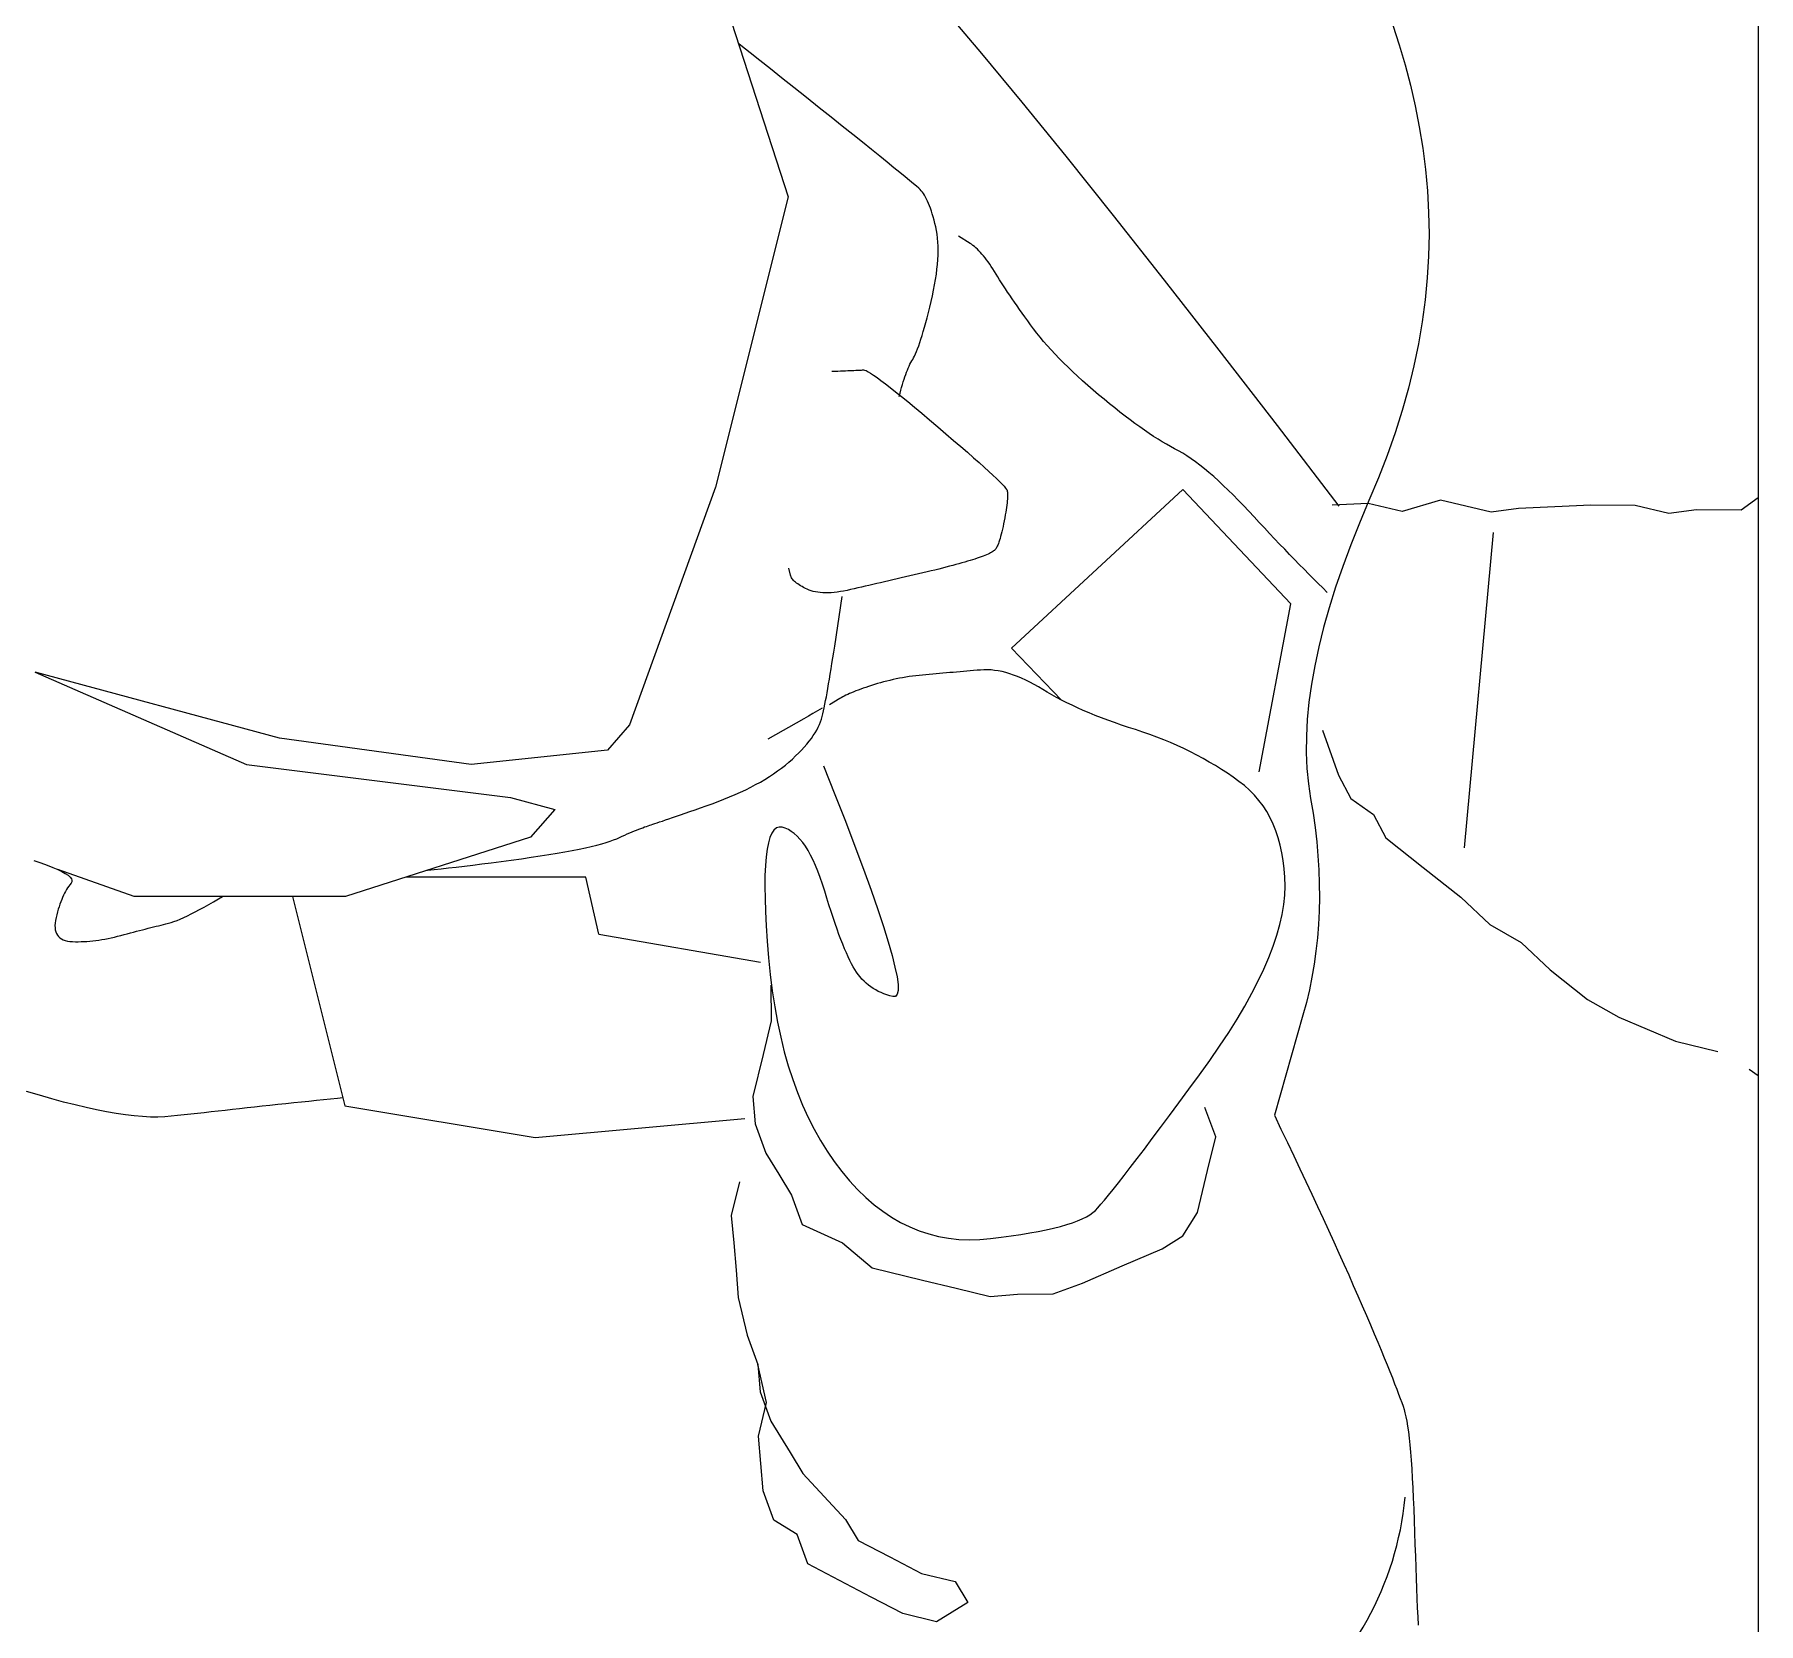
# Model space of a CAD drawing. Header units: millimetres. Extents: x 1147 to 1684, y 1086 to 1492.
# Drawn here: x 1525.27 to 1538.07, y 1301.96 to 1313.75 of the extents above; entities that cross this region are included whole.
import ezdxf

# ---------------------------------------------------------------- set-up
doc = ezdxf.new("R2010")
doc.units = ezdxf.units.MM

# ---------------------------------------------------------------- blocks, each defined once
blk = doc.blocks.new('A$C78877629')
at = {"ltscale": 0.5}
for p, q in [((45.495, 90.5), (47.128, 85.44)), ((51.92, 88.989), (51.009, 90.063)), ((62.087, 89.685), (62.247, 89.198)), ((45.965, 89.183), (45.905, 89.231)), ((46.189, 89.004), (45.965, 89.183)), ((62.247, 89.198), (62.393, 88.704)), ((46.432, 88.811), (46.189, 89.004)), ((46.692, 88.604), (46.432, 88.811)), ((52.918, 87.784), (51.92, 88.989)), ((62.393, 88.704), (62.524, 88.201)), ((46.971, 88.382), (46.692, 88.604)), ((47.268, 88.147), (46.971, 88.382)), ((47.582, 87.897), (47.268, 88.147)), ((47.897, 87.646), (47.582, 87.897)), ((62.524, 88.201), (62.64, 87.691)), ((48.193, 87.411), (47.897, 87.646)), ((54.005, 86.447), (52.918, 87.784)), ((62.64, 87.691), (62.741, 87.174)), ((48.471, 87.189), (48.193, 87.411)), ((48.73, 86.983), (48.471, 87.189)), ((62.741, 87.174), (62.828, 86.649)), ((48.971, 86.79), (48.73, 86.983)), ((49.193, 86.612), (48.971, 86.79)), ((49.397, 86.448), (49.193, 86.612)), ((62.828, 86.649), (62.897, 86.119)), ((49.582, 86.299), (49.397, 86.448)), ((49.748, 86.163), (49.582, 86.299)), ((49.897, 86.043), (49.748, 86.163)), ((55.18, 84.979), (54.005, 86.447)), ((50.026, 85.936), (49.897, 86.043)), ((50.137, 85.844), (50.026, 85.936)), ((50.23, 85.766), (50.137, 85.844)), ((50.304, 85.703), (50.23, 85.766)), ((62.897, 86.119), (62.946, 85.587)), ((47.128, 85.44), (45.331, 78.257)), ((50.36, 85.654), (50.304, 85.703)), ((50.397, 85.62), (50.36, 85.654)), ((50.425, 85.59), (50.397, 85.62)), ((50.452, 85.557), (50.425, 85.59)), ((50.478, 85.521), (50.452, 85.557)), ((50.504, 85.48), (50.478, 85.521)), ((50.53, 85.436), (50.504, 85.48)), ((50.555, 85.388), (50.53, 85.436)), ((50.58, 85.336), (50.555, 85.388)), ((50.604, 85.28), (50.58, 85.336)), ((62.946, 85.587), (62.974, 85.053)), ((50.628, 85.221), (50.604, 85.28)), ((50.652, 85.158), (50.628, 85.221)), ((50.675, 85.091), (50.652, 85.158)), ((50.697, 85.02), (50.675, 85.091)), ((50.719, 84.946), (50.697, 85.02)), ((50.74, 84.868), (50.719, 84.946)), ((50.761, 84.786), (50.74, 84.868)), ((56.443, 83.379), (55.18, 84.979)), ((62.974, 85.053), (62.983, 84.517)), ((50.781, 84.7), (50.761, 84.786)), ((50.8, 84.611), (50.781, 84.7)), ((50.815, 84.518), (50.8, 84.611)), ((50.827, 84.422), (50.815, 84.518)), ((51.63, 84.291), (51.343, 84.47)), ((62.983, 84.517), (62.971, 83.978)), ((50.835, 84.322), (50.827, 84.422)), ((50.84, 84.219), (50.835, 84.322)), ((50.839, 84.002), (50.841, 84.112)), ((50.841, 84.112), (50.84, 84.219)), ((51.667, 84.267), (51.63, 84.291)), ((51.703, 84.24), (51.667, 84.267)), ((51.739, 84.211), (51.703, 84.24)), ((51.776, 84.18), (51.739, 84.211)), ((51.813, 84.145), (51.776, 84.18)), ((51.85, 84.108), (51.813, 84.145)), ((51.888, 84.069), (51.85, 84.108)), ((51.925, 84.027), (51.888, 84.069)), ((51.963, 83.982), (51.925, 84.027)), ((50.797, 83.526), (50.813, 83.65)), ((50.813, 83.65), (50.825, 83.771)), ((50.825, 83.771), (50.834, 83.888)), ((50.834, 83.888), (50.839, 84.002)), ((52.001, 83.934), (51.963, 83.982)), ((52.039, 83.884), (52.001, 83.934)), ((52.078, 83.831), (52.039, 83.884)), ((52.117, 83.776), (52.078, 83.831)), ((52.156, 83.718), (52.117, 83.776)), ((52.195, 83.657), (52.156, 83.718)), ((52.234, 83.594), (52.195, 83.657)), ((52.275, 83.528), (52.234, 83.594)), ((62.971, 83.978), (62.938, 83.439)), ((50.729, 83.133), (50.755, 83.267)), ((50.755, 83.267), (50.778, 83.399)), ((50.778, 83.399), (50.797, 83.526)), ((52.318, 83.46), (52.275, 83.528)), ((52.362, 83.39), (52.318, 83.46)), ((52.409, 83.317), (52.362, 83.39)), ((52.458, 83.243), (52.409, 83.317)), ((52.509, 83.166), (52.458, 83.243)), ((52.561, 83.087), (52.509, 83.166)), ((57.793, 81.648), (56.443, 83.379)), ((62.938, 83.439), (62.886, 82.896)), ((50.633, 82.713), (50.667, 82.853)), ((50.667, 82.853), (50.7, 82.995)), ((50.7, 82.995), (50.729, 83.133)), ((52.616, 83.006), (52.561, 83.087)), ((52.673, 82.922), (52.616, 83.006)), ((52.732, 82.836), (52.673, 82.922)), ((52.793, 82.748), (52.732, 82.836)), ((52.857, 82.658), (52.793, 82.748)), ((62.886, 82.896), (62.813, 82.353)), ((50.504, 82.221), (50.535, 82.334)), ((50.535, 82.334), (50.567, 82.453)), ((50.567, 82.453), (50.6, 82.58)), ((50.6, 82.58), (50.633, 82.713)), ((52.922, 82.566), (52.857, 82.658)), ((52.989, 82.471), (52.922, 82.566)), ((53.058, 82.374), (52.989, 82.471)), ((53.129, 82.276), (53.058, 82.374)), ((62.813, 82.353), (62.719, 81.806)), ((50.387, 81.835), (50.415, 81.922)), ((50.415, 81.922), (50.444, 82.015)), ((50.444, 82.015), (50.474, 82.114)), ((50.474, 82.114), (50.504, 82.221)), ((53.204, 82.175), (53.129, 82.276)), ((53.282, 82.073), (53.204, 82.175)), ((53.365, 81.971), (53.282, 82.073)), ((53.451, 81.867), (53.365, 81.971)), ((50.212, 81.42), (50.234, 81.459)), ((50.234, 81.459), (50.258, 81.505)), ((50.258, 81.505), (50.282, 81.557)), ((50.282, 81.557), (50.307, 81.617)), ((50.307, 81.617), (50.333, 81.683)), ((50.333, 81.683), (50.36, 81.756)), ((50.36, 81.756), (50.387, 81.835)), ((53.542, 81.762), (53.451, 81.867)), ((53.637, 81.657), (53.542, 81.762)), ((53.736, 81.55), (53.637, 81.657)), ((53.838, 81.443), (53.736, 81.55)), ((59.232, 79.785), (57.793, 81.648)), ((62.719, 81.806), (62.606, 81.258)), ((48.212, 81.13), (48.287, 81.132)), ((48.287, 81.132), (48.358, 81.134)), ((48.358, 81.134), (48.426, 81.136)), ((48.426, 81.136), (48.49, 81.138)), ((48.49, 81.138), (48.551, 81.14)), ((48.551, 81.14), (48.608, 81.143)), ((48.608, 81.143), (48.662, 81.145)), ((48.662, 81.145), (48.713, 81.147)), ((48.713, 81.147), (48.76, 81.149)), ((48.76, 81.149), (48.803, 81.151)), ((48.803, 81.151), (48.843, 81.153)), ((48.843, 81.153), (48.88, 81.155)), ((48.88, 81.155), (48.913, 81.156)), ((48.913, 81.156), (48.943, 81.158)), ((48.943, 81.158), (48.969, 81.16)), ((48.969, 81.16), (48.992, 81.162)), ((48.992, 81.162), (49.019, 81.158)), ((49.019, 81.158), (49.058, 81.143)), ((49.058, 81.143), (49.108, 81.117)), ((49.108, 81.117), (49.17, 81.08)), ((49.17, 81.08), (49.244, 81.031)), ((49.244, 81.031), (49.33, 80.971)), ((50.019, 80.989), (50.039, 81.048)), ((50.039, 81.048), (50.06, 81.103)), ((50.06, 81.103), (50.081, 81.156)), ((50.081, 81.156), (50.102, 81.207)), ((50.102, 81.207), (50.124, 81.255)), ((50.124, 81.255), (50.145, 81.3)), ((50.145, 81.3), (50.167, 81.342)), ((50.167, 81.342), (50.189, 81.382)), ((50.189, 81.382), (50.212, 81.42)), ((53.946, 81.334), (53.838, 81.443)), ((54.057, 81.225), (53.946, 81.334)), ((54.172, 81.115), (54.057, 81.225)), ((54.291, 81.003), (54.172, 81.115)), ((62.606, 81.258), (62.472, 80.708)), ((49.33, 80.971), (49.427, 80.9)), ((49.427, 80.9), (49.536, 80.817)), ((49.536, 80.817), (49.657, 80.724)), ((49.657, 80.724), (49.789, 80.619)), ((49.789, 80.619), (49.933, 80.503)), ((49.9, 80.584), (49.92, 80.658)), ((49.92, 80.658), (49.939, 80.729)), ((49.939, 80.729), (49.959, 80.798)), ((49.959, 80.798), (49.978, 80.865)), ((49.978, 80.865), (49.998, 80.928)), ((49.998, 80.928), (50.019, 80.989)), ((54.414, 80.891), (54.291, 81.003)), ((54.541, 80.777), (54.414, 80.891)), ((54.673, 80.663), (54.541, 80.777)), ((54.808, 80.548), (54.673, 80.663)), ((62.472, 80.708), (62.318, 80.156)), ((49.881, 80.507), (49.9, 80.584)), ((49.933, 80.503), (50.089, 80.376)), ((50.089, 80.376), (50.257, 80.237)), ((50.257, 80.237), (50.436, 80.087)), ((54.944, 80.434), (54.808, 80.548)), ((55.078, 80.324), (54.944, 80.434)), ((55.209, 80.219), (55.078, 80.324)), ((55.338, 80.117), (55.209, 80.219)), ((50.436, 80.087), (50.628, 79.927)), ((50.628, 79.927), (50.83, 79.755)), ((50.83, 79.755), (51.033, 79.582)), ((55.465, 80.019), (55.338, 80.117)), ((55.588, 79.926), (55.465, 80.019)), ((55.71, 79.836), (55.588, 79.926)), ((55.829, 79.751), (55.71, 79.836)), ((55.945, 79.669), (55.829, 79.751)), ((60.759, 77.791), (59.232, 79.785)), ((62.318, 80.156), (62.144, 79.602)), ((51.033, 79.582), (51.222, 79.419)), ((51.222, 79.419), (51.399, 79.266)), ((56.059, 79.592), (55.945, 79.669)), ((56.171, 79.518), (56.059, 79.592)), ((56.28, 79.449), (56.171, 79.518)), ((56.386, 79.384), (56.28, 79.449)), ((56.491, 79.323), (56.386, 79.384)), ((56.592, 79.265), (56.491, 79.323)), ((62.144, 79.602), (61.949, 79.046)), ((51.399, 79.266), (51.564, 79.123)), ((51.564, 79.123), (51.715, 78.99)), ((51.715, 78.99), (51.854, 78.867)), ((56.691, 79.212), (56.592, 79.265)), ((56.79, 79.158), (56.691, 79.212)), ((56.891, 79.098), (56.79, 79.158)), ((56.995, 79.033), (56.891, 79.098)), ((57.1, 78.962), (56.995, 79.033)), ((57.207, 78.885), (57.1, 78.962)), ((61.949, 79.046), (61.734, 78.488)), ((51.854, 78.867), (51.98, 78.754)), ((51.98, 78.754), (52.094, 78.651)), ((52.094, 78.651), (52.195, 78.557)), ((52.195, 78.557), (52.283, 78.474)), ((52.283, 78.474), (52.359, 78.401)), ((57.316, 78.803), (57.207, 78.885)), ((57.428, 78.715), (57.316, 78.803)), ((57.541, 78.621), (57.428, 78.715)), ((57.657, 78.522), (57.541, 78.621)), ((57.775, 78.417), (57.657, 78.522)), ((61.734, 78.488), (61.498, 77.928)), ((45.331, 78.257), (43.208, 72.38)), ((52.359, 78.401), (52.422, 78.337)), ((52.422, 78.337), (52.472, 78.284)), ((52.472, 78.284), (52.51, 78.24)), ((52.51, 78.24), (52.534, 78.207)), ((52.534, 78.207), (52.546, 78.183)), ((52.546, 78.183), (52.552, 78.163)), ((52.552, 78.163), (52.556, 78.139)), ((52.556, 78.139), (52.558, 78.111)), ((52.558, 78.111), (52.56, 78.08)), ((52.56, 78.045), (52.558, 78.007)), ((52.56, 78.08), (52.56, 78.045)), ((56.895, 78.204), (52.654, 74.275)), ((59.565, 75.375), (56.895, 78.204)), ((57.894, 78.306), (57.775, 78.417)), ((58.016, 78.19), (57.894, 78.306)), ((58.14, 78.068), (58.016, 78.19)), ((58.266, 77.94), (58.14, 78.068)), ((52.514, 77.64), (52.502, 77.573)), ((52.524, 77.703), (52.514, 77.64)), ((52.533, 77.762), (52.524, 77.703)), ((52.541, 77.818), (52.533, 77.762)), ((52.547, 77.871), (52.541, 77.818)), ((52.552, 77.92), (52.547, 77.871)), ((52.556, 77.965), (52.552, 77.92)), ((52.558, 78.007), (52.556, 77.965)), ((58.394, 77.807), (58.266, 77.94)), ((58.524, 77.668), (58.394, 77.807)), ((58.655, 77.527), (58.524, 77.668)), ((61.482, 77.859), (60.589, 77.816)), ((61.498, 77.928), (61.263, 77.373)), ((62.315, 77.658), (61.482, 77.859)), ((63.266, 77.943), (62.315, 77.658)), ((64.517, 77.642), (63.266, 77.943)), ((65.2, 77.734), (64.517, 77.642)), ((66.093, 77.776), (65.2, 77.734)), ((66.985, 77.819), (66.093, 77.776)), ((68.086, 77.811), (66.985, 77.819)), ((68.919, 77.61), (68.086, 77.811)), ((69.603, 77.702), (68.919, 77.61)), ((70.704, 77.694), (69.603, 77.702)), ((71.122, 77.997), (70.704, 77.694)), ((52.431, 77.219), (52.416, 77.157)), ((52.446, 77.285), (52.431, 77.219)), ((52.46, 77.355), (52.446, 77.285)), ((52.475, 77.429), (52.46, 77.355)), ((52.489, 77.502), (52.475, 77.429)), ((52.502, 77.573), (52.489, 77.502)), ((58.784, 77.388), (58.655, 77.527)), ((58.912, 77.251), (58.784, 77.388)), ((59.039, 77.117), (58.912, 77.251)), ((61.263, 77.373), (61.046, 76.831)), ((52.289, 76.771), (52.275, 76.747)), ((52.302, 76.798), (52.289, 76.771)), ((52.317, 76.83), (52.302, 76.798)), ((52.331, 76.865), (52.317, 76.83)), ((52.345, 76.904), (52.331, 76.865)), ((52.359, 76.947), (52.345, 76.904)), ((52.373, 76.993), (52.359, 76.947)), ((52.387, 77.044), (52.373, 76.993)), ((52.402, 77.098), (52.387, 77.044)), ((52.416, 77.157), (52.402, 77.098)), ((59.165, 76.984), (59.039, 77.117)), ((59.289, 76.853), (59.165, 76.984)), ((59.413, 76.724), (59.289, 76.853)), ((61.046, 76.831), (60.849, 76.301)), ((63.861, 69.339), (64.576, 77.143)), ((51.28, 76.346), (51.201, 76.324)), ((51.356, 76.367), (51.28, 76.346)), ((51.429, 76.387), (51.356, 76.367)), ((51.5, 76.407), (51.429, 76.387)), ((51.567, 76.427), (51.5, 76.407)), ((51.632, 76.447), (51.567, 76.427)), ((51.694, 76.466), (51.632, 76.447)), ((51.752, 76.484), (51.694, 76.466)), ((51.808, 76.503), (51.752, 76.484)), ((51.86, 76.521), (51.808, 76.503)), ((51.909, 76.538), (51.86, 76.521)), ((51.955, 76.556), (51.909, 76.538)), ((51.999, 76.573), (51.955, 76.556)), ((52.038, 76.59), (51.999, 76.573)), ((52.076, 76.606), (52.038, 76.59)), ((52.109, 76.622), (52.076, 76.606)), ((52.14, 76.638), (52.109, 76.622)), ((52.168, 76.653), (52.14, 76.638)), ((52.192, 76.668), (52.168, 76.653)), ((52.214, 76.683), (52.192, 76.668)), ((52.232, 76.698), (52.214, 76.683)), ((52.247, 76.712), (52.232, 76.698)), ((52.261, 76.728), (52.247, 76.712)), ((52.275, 76.747), (52.261, 76.728)), ((59.534, 76.598), (59.413, 76.724)), ((59.655, 76.473), (59.534, 76.598)), ((59.774, 76.35), (59.655, 76.473)), ((59.893, 76.23), (59.774, 76.35)), ((47.189, 76.084), (47.149, 76.259)), ((47.196, 76.062), (47.189, 76.084)), ((47.205, 76.04), (47.196, 76.062)), ((47.216, 76.018), (47.205, 76.04)), ((47.23, 75.996), (47.216, 76.018)), ((47.247, 75.974), (47.23, 75.996)), ((47.266, 75.953), (47.247, 75.974)), ((47.288, 75.931), (47.266, 75.953)), ((47.313, 75.909), (47.288, 75.931)), ((47.34, 75.887), (47.313, 75.909)), ((49.518, 75.921), (49.419, 75.898)), ((49.618, 75.944), (49.518, 75.921)), ((49.72, 75.968), (49.618, 75.944)), ((49.824, 75.991), (49.72, 75.968)), ((49.928, 76.016), (49.824, 75.991)), ((50.034, 76.04), (49.928, 76.016)), ((50.142, 76.065), (50.034, 76.04)), ((50.251, 76.09), (50.142, 76.065)), ((50.359, 76.115), (50.251, 76.09)), ((50.464, 76.14), (50.359, 76.115)), ((50.566, 76.164), (50.464, 76.14)), ((50.665, 76.188), (50.566, 76.164)), ((50.762, 76.212), (50.665, 76.188)), ((50.855, 76.235), (50.762, 76.212)), ((50.946, 76.258), (50.855, 76.235)), ((51.034, 76.281), (50.946, 76.258)), ((51.119, 76.303), (51.034, 76.281)), ((51.201, 76.324), (51.119, 76.303)), ((60.01, 76.111), (59.893, 76.23)), ((60.126, 75.994), (60.01, 76.111)), ((60.24, 75.88), (60.126, 75.994)), ((60.849, 76.301), (60.672, 75.784)), ((47.369, 75.866), (47.34, 75.887)), ((47.402, 75.844), (47.369, 75.866)), ((47.436, 75.822), (47.402, 75.844)), ((47.474, 75.801), (47.436, 75.822)), ((47.514, 75.779), (47.474, 75.801)), ((47.557, 75.758), (47.514, 75.779)), ((47.602, 75.736), (47.557, 75.758)), ((47.65, 75.716), (47.602, 75.736)), ((47.7, 75.698), (47.65, 75.716)), ((47.753, 75.683), (47.7, 75.698)), ((47.808, 75.671), (47.753, 75.683)), ((47.866, 75.661), (47.808, 75.671)), ((47.927, 75.654), (47.866, 75.661)), ((47.99, 75.649), (47.927, 75.654)), ((48.056, 75.648), (47.99, 75.649)), ((48.124, 75.648), (48.056, 75.648)), ((48.195, 75.651), (48.124, 75.648)), ((48.269, 75.657), (48.195, 75.651)), ((48.345, 75.666), (48.269, 75.657)), ((48.283, 74.332), (48.468, 75.555)), ((48.423, 75.677), (48.345, 75.666)), ((48.504, 75.691), (48.423, 75.677)), ((48.588, 75.707), (48.504, 75.691)), ((48.674, 75.726), (48.588, 75.707)), ((48.763, 75.746), (48.674, 75.726)), ((48.852, 75.767), (48.763, 75.746)), ((48.943, 75.788), (48.852, 75.767)), ((49.036, 75.809), (48.943, 75.788)), ((49.129, 75.831), (49.036, 75.809)), ((49.224, 75.853), (49.129, 75.831)), ((49.321, 75.875), (49.224, 75.853)), ((49.419, 75.898), (49.321, 75.875)), ((60.353, 75.767), (60.24, 75.88)), ((60.465, 75.657), (60.353, 75.767)), ((60.672, 75.784), (60.514, 75.28)), ((58.786, 71.22), (59.565, 75.375)), ((60.514, 75.28), (60.375, 74.788)), ((60.375, 74.788), (60.256, 74.308)), ((48.26, 74.181), (48.283, 74.332)), ((52.654, 74.275), (53.894, 72.993)), ((60.256, 74.308), (60.155, 73.842)), ((48.195, 73.764), (48.216, 73.898)), ((48.216, 73.898), (48.238, 74.037)), ((48.238, 74.037), (48.26, 74.181)), ((60.155, 73.842), (60.075, 73.387)), ((34.55, 72.053), (28.506, 73.686)), ((28.506, 73.686), (33.733, 71.4)), ((48.113, 73.284), (48.133, 73.396)), ((48.133, 73.396), (48.153, 73.513)), ((48.153, 73.513), (48.174, 73.635)), ((48.174, 73.635), (48.195, 73.764)), ((49.193, 73.355), (49.122, 73.332)), ((49.266, 73.378), (49.193, 73.355)), ((49.341, 73.401), (49.266, 73.378)), ((49.417, 73.423), (49.341, 73.401)), ((49.493, 73.444), (49.417, 73.423)), ((49.569, 73.464), (49.493, 73.444)), ((49.647, 73.482), (49.569, 73.464)), ((49.725, 73.5), (49.647, 73.482)), ((49.803, 73.517), (49.725, 73.5)), ((49.882, 73.533), (49.803, 73.517)), ((49.962, 73.547), (49.882, 73.533)), ((50.043, 73.561), (49.962, 73.547)), ((50.124, 73.574), (50.043, 73.561)), ((50.205, 73.586), (50.124, 73.574)), ((50.288, 73.597), (50.205, 73.586)), ((50.371, 73.606), (50.288, 73.597)), ((50.454, 73.615), (50.371, 73.606)), ((50.538, 73.623), (50.454, 73.615)), ((50.623, 73.63), (50.538, 73.623)), ((50.707, 73.637), (50.623, 73.63)), ((50.791, 73.644), (50.707, 73.637)), ((50.876, 73.652), (50.791, 73.644)), ((50.96, 73.659), (50.876, 73.652)), ((51.045, 73.666), (50.96, 73.659)), ((51.129, 73.673), (51.045, 73.666)), ((51.214, 73.681), (51.129, 73.673)), ((51.298, 73.688), (51.214, 73.681)), ((51.383, 73.695), (51.298, 73.688)), ((51.467, 73.702), (51.383, 73.695)), ((51.551, 73.71), (51.467, 73.702)), ((51.636, 73.717), (51.551, 73.71)), ((51.72, 73.724), (51.636, 73.717)), ((51.805, 73.731), (51.72, 73.724)), ((51.889, 73.738), (51.805, 73.731)), ((51.974, 73.743), (51.889, 73.738)), ((52.061, 73.744), (51.974, 73.743)), ((52.149, 73.739), (52.061, 73.744)), ((52.238, 73.73), (52.149, 73.739)), ((52.33, 73.716), (52.238, 73.73)), ((52.422, 73.698), (52.33, 73.716)), ((52.516, 73.675), (52.422, 73.698)), ((52.611, 73.647), (52.516, 73.675)), ((52.708, 73.615), (52.611, 73.647)), ((52.806, 73.578), (52.708, 73.615)), ((52.906, 73.536), (52.806, 73.578)), ((53.007, 73.49), (52.906, 73.536)), ((53.11, 73.438), (53.007, 73.49)), ((53.214, 73.383), (53.11, 73.438)), ((53.32, 73.322), (53.214, 73.383)), ((60.075, 73.387), (60.014, 72.945)), ((48.04, 72.892), (48.057, 72.981)), ((48.057, 72.981), (48.076, 73.077)), ((48.076, 73.077), (48.094, 73.177)), ((48.094, 73.177), (48.113, 73.284)), ((48.411, 73.033), (48.153, 72.875)), ((48.445, 73.053), (48.411, 73.033)), ((48.481, 73.073), (48.445, 73.053)), ((48.52, 73.093), (48.481, 73.073)), ((48.562, 73.114), (48.52, 73.093)), ((48.606, 73.134), (48.562, 73.114)), ((48.653, 73.155), (48.606, 73.134)), ((48.702, 73.177), (48.653, 73.155)), ((48.754, 73.198), (48.702, 73.177)), ((48.809, 73.22), (48.754, 73.198)), ((48.867, 73.242), (48.809, 73.22)), ((48.927, 73.264), (48.867, 73.242)), ((48.989, 73.286), (48.927, 73.264)), ((49.055, 73.309), (48.989, 73.286)), ((49.122, 73.332), (49.055, 73.309)), ((53.427, 73.258), (53.32, 73.322)), ((53.537, 73.19), (53.427, 73.258)), ((53.652, 73.124), (53.537, 73.19)), ((53.771, 73.058), (53.652, 73.124)), ((53.894, 72.993), (53.771, 73.058)), ((54.022, 72.929), (53.894, 72.993)), ((54.154, 72.865), (54.022, 72.929)), ((60.014, 72.945), (59.972, 72.516)), ((47.519, 72.531), (46.626, 72.03)), ((47.631, 72.595), (47.519, 72.531)), ((47.743, 72.661), (47.631, 72.595)), ((47.856, 72.728), (47.743, 72.661)), ((47.969, 72.798), (47.856, 72.728)), ((47.933, 72.456), (47.955, 72.522)), ((47.955, 72.522), (47.973, 72.587)), ((47.973, 72.587), (47.989, 72.655)), ((47.989, 72.655), (48.005, 72.728)), ((48.005, 72.728), (48.022, 72.807)), ((48.022, 72.807), (48.04, 72.892)), ((54.291, 72.802), (54.154, 72.865)), ((54.432, 72.74), (54.291, 72.802)), ((54.578, 72.678), (54.432, 72.74)), ((54.728, 72.617), (54.578, 72.678)), ((54.883, 72.556), (54.728, 72.617)), ((55.042, 72.496), (54.883, 72.556)), ((55.206, 72.437), (55.042, 72.496)), ((59.972, 72.516), (59.949, 72.099)), ((43.208, 72.38), (42.66, 71.759)), ((47.705, 72.045), (47.754, 72.115)), ((47.754, 72.115), (47.799, 72.185)), ((47.799, 72.185), (47.839, 72.253)), ((47.839, 72.253), (47.875, 72.321)), ((47.875, 72.321), (47.906, 72.389)), ((47.906, 72.389), (47.933, 72.456)), ((55.374, 72.378), (55.206, 72.437)), ((55.546, 72.32), (55.374, 72.378)), ((55.723, 72.263), (55.546, 72.32)), ((55.901, 72.205), (55.723, 72.263)), ((56.077, 72.144), (55.901, 72.205)), ((56.25, 72.079), (56.077, 72.144)), ((56.421, 72.012), (56.25, 72.079)), ((59.949, 72.099), (59.946, 71.695)), ((60.351, 72.249), (60.744, 71.138)), ((39.287, 71.4), (34.55, 72.053)), ((42.66, 71.759), (39.287, 71.4)), ((47.316, 71.612), (47.392, 71.686)), ((47.392, 71.686), (47.464, 71.759)), ((47.464, 71.759), (47.531, 71.831)), ((47.531, 71.831), (47.593, 71.903)), ((47.593, 71.903), (47.651, 71.975)), ((47.651, 71.975), (47.705, 72.045)), ((56.589, 71.942), (56.421, 72.012)), ((56.755, 71.87), (56.589, 71.942)), ((56.919, 71.794), (56.755, 71.87)), ((57.08, 71.716), (56.919, 71.794)), ((57.239, 71.634), (57.08, 71.716)), ((59.946, 71.695), (59.963, 71.304)), ((33.733, 71.4), (40.267, 70.584)), ((46.771, 71.171), (46.872, 71.242)), ((46.872, 71.242), (46.969, 71.314)), ((46.969, 71.314), (47.062, 71.387)), ((47.062, 71.387), (47.151, 71.462)), ((47.151, 71.462), (47.236, 71.537)), ((47.236, 71.537), (47.316, 71.612)), ((48.009, 71.366), (48.29, 70.657)), ((57.395, 71.55), (57.239, 71.634)), ((57.549, 71.463), (57.395, 71.55)), ((57.7, 71.373), (57.549, 71.463)), ((57.849, 71.281), (57.7, 71.373)), ((57.996, 71.185), (57.849, 71.281)), ((59.963, 71.304), (59.999, 70.925)), ((46.081, 70.777), (46.206, 70.839)), ((46.206, 70.839), (46.327, 70.903)), ((46.327, 70.903), (46.444, 70.968)), ((46.444, 70.968), (46.557, 71.034)), ((46.557, 71.034), (46.666, 71.102)), ((46.666, 71.102), (46.771, 71.171)), ((58.14, 71.087), (57.996, 71.185)), ((58.282, 70.985), (58.14, 71.087)), ((58.418, 70.879), (58.282, 70.985)), ((58.546, 70.765), (58.418, 70.879)), ((59.999, 70.925), (60.054, 70.558)), ((60.744, 71.138), (61.046, 70.558)), ((40.267, 70.584), (41.358, 70.285)), ((44.962, 70.331), (45.102, 70.38)), ((45.102, 70.38), (45.249, 70.432)), ((45.249, 70.432), (45.397, 70.486)), ((45.397, 70.486), (45.542, 70.541)), ((45.542, 70.541), (45.683, 70.598)), ((45.683, 70.598), (45.82, 70.656)), ((45.82, 70.656), (45.952, 70.716)), ((45.952, 70.716), (46.081, 70.777)), ((48.29, 70.657), (48.548, 69.996)), ((58.665, 70.644), (58.546, 70.765)), ((58.775, 70.515), (58.665, 70.644)), ((58.877, 70.379), (58.775, 70.515)), ((58.97, 70.235), (58.877, 70.379)), ((60.054, 70.558), (60.114, 70.2)), ((61.046, 70.558), (61.613, 70.167)), ((41.358, 70.285), (40.757, 69.605)), ((43.786, 69.925), (43.834, 69.941)), ((43.834, 69.941), (43.889, 69.959)), ((43.889, 69.959), (43.951, 69.98)), ((43.951, 69.98), (44.02, 70.003)), ((44.02, 70.003), (44.096, 70.029)), ((44.096, 70.029), (44.18, 70.058)), ((44.18, 70.058), (44.27, 70.089)), ((44.27, 70.089), (44.368, 70.123)), ((44.368, 70.123), (44.472, 70.159)), ((44.472, 70.159), (44.584, 70.198)), ((44.584, 70.198), (44.703, 70.24)), ((44.703, 70.24), (44.829, 70.284)), ((44.829, 70.284), (44.962, 70.331)), ((48.548, 69.996), (48.782, 69.381)), ((59.054, 70.085), (58.97, 70.235)), ((59.129, 69.927), (59.054, 70.085)), ((60.114, 70.2), (60.164, 69.844)), ((61.613, 70.167), (61.914, 69.587)), ((40.757, 69.605), (36.183, 68.135)), ((42.728, 69.504), (42.815, 69.535)), ((42.815, 69.535), (42.89, 69.567)), ((42.89, 69.567), (42.959, 69.598)), ((42.959, 69.598), (43.026, 69.627)), ((43.026, 69.627), (43.09, 69.656)), ((43.09, 69.656), (43.153, 69.683)), ((43.153, 69.683), (43.213, 69.709)), ((43.213, 69.709), (43.272, 69.733)), ((43.272, 69.733), (43.328, 69.757)), ((43.328, 69.757), (43.383, 69.779)), ((43.383, 69.779), (43.435, 69.8)), ((43.435, 69.8), (43.485, 69.82)), ((43.485, 69.82), (43.534, 69.838)), ((43.534, 69.838), (43.58, 69.856)), ((43.58, 69.856), (43.624, 69.872)), ((43.624, 69.872), (43.667, 69.886)), ((43.667, 69.886), (43.707, 69.9)), ((43.707, 69.9), (43.745, 69.912)), ((43.745, 69.912), (43.786, 69.925)), ((46.681, 69.598), (46.642, 69.466)), ((46.727, 69.704), (46.681, 69.598)), ((46.78, 69.781), (46.727, 69.704)), ((46.841, 69.831), (46.78, 69.781)), ((46.908, 69.854), (46.841, 69.831)), ((46.983, 69.849), (46.908, 69.854)), ((47.06, 69.825), (46.983, 69.849)), ((47.136, 69.791), (47.06, 69.825)), ((47.21, 69.747), (47.136, 69.791)), ((47.283, 69.694), (47.21, 69.747)), ((47.354, 69.63), (47.283, 69.694)), ((47.424, 69.557), (47.354, 69.63)), ((47.492, 69.473), (47.424, 69.557)), ((59.196, 69.761), (59.129, 69.927)), ((59.255, 69.588), (59.196, 69.761)), ((59.304, 69.408), (59.255, 69.588)), ((60.164, 69.844), (60.205, 69.492)), ((61.914, 69.587), (62.841, 68.855)), ((40.533, 69.072), (40.772, 69.107)), ((40.772, 69.107), (40.999, 69.141)), ((40.999, 69.141), (41.214, 69.175)), ((41.214, 69.175), (41.418, 69.209)), ((41.418, 69.209), (41.611, 69.242)), ((41.611, 69.242), (41.791, 69.275)), ((41.791, 69.275), (41.96, 69.309)), ((41.96, 69.309), (42.117, 69.342)), ((42.117, 69.342), (42.263, 69.374)), ((42.263, 69.374), (42.396, 69.407)), ((42.396, 69.407), (42.519, 69.439)), ((42.519, 69.439), (42.629, 69.472)), ((42.629, 69.472), (42.728, 69.504)), ((46.586, 69.118), (46.569, 68.902)), ((46.611, 69.305), (46.586, 69.118)), ((46.642, 69.466), (46.611, 69.305)), ((47.559, 69.379), (47.492, 69.473)), ((47.624, 69.276), (47.559, 69.379)), ((47.687, 69.162), (47.624, 69.276)), ((47.749, 69.039), (47.687, 69.162)), ((48.782, 69.381), (48.993, 68.813)), ((59.345, 69.22), (59.304, 69.408)), ((59.377, 69.025), (59.345, 69.22)), ((60.205, 69.492), (60.236, 69.143)), ((60.236, 69.143), (60.258, 68.797)), ((28.475, 69.026), (28.649, 68.968)), ((28.649, 68.968), (28.804, 68.912)), ((28.804, 68.912), (28.942, 68.857)), ((28.942, 68.857), (29.063, 68.805)), ((30.956, 68.135), (29.063, 68.805)), ((29.063, 68.805), (29.166, 68.755)), ((29.166, 68.755), (29.251, 68.707)), ((29.251, 68.707), (29.319, 68.662)), ((29.319, 68.662), (29.369, 68.618)), ((38.208, 68.786), (38.215, 68.786)), ((38.215, 68.786), (38.377, 68.803)), ((38.377, 68.803), (38.549, 68.821)), ((38.549, 68.821), (38.73, 68.842)), ((38.73, 68.842), (38.922, 68.864)), ((38.922, 68.864), (39.124, 68.888)), ((39.124, 68.888), (39.336, 68.914)), ((39.336, 68.914), (39.558, 68.942)), ((39.558, 68.942), (39.789, 68.972)), ((39.789, 68.972), (40.031, 69.004)), ((40.031, 69.004), (40.282, 69.038)), ((40.282, 69.038), (40.533, 69.072)), ((46.558, 68.659), (46.555, 68.388)), ((46.569, 68.902), (46.558, 68.659)), ((47.81, 68.905), (47.749, 69.039)), ((47.869, 68.762), (47.81, 68.905)), ((47.926, 68.609), (47.869, 68.762)), ((48.993, 68.813), (49.181, 68.292)), ((59.401, 68.822), (59.377, 69.025)), ((59.416, 68.612), (59.401, 68.822)), ((60.258, 68.797), (60.27, 68.454)), ((62.841, 68.855), (63.767, 68.124)), ((29.258, 68.263), (29.233, 68.216)), ((29.284, 68.308), (29.258, 68.263)), ((29.31, 68.35), (29.284, 68.308)), ((29.337, 68.39), (29.31, 68.35)), ((29.365, 68.428), (29.337, 68.39)), ((29.394, 68.464), (29.365, 68.428)), ((29.369, 68.618), (29.402, 68.576)), ((29.414, 68.499), (29.394, 68.464)), ((29.402, 68.576), (29.417, 68.537)), ((29.417, 68.537), (29.414, 68.499)), ((42.131, 68.617), (37.681, 68.617)), ((42.445, 67.202), (42.131, 68.617)), ((46.555, 68.388), (46.559, 68.09)), ((47.982, 68.445), (47.926, 68.609)), ((48.036, 68.272), (47.982, 68.445)), ((48.089, 68.097), (48.036, 68.272)), ((49.181, 68.292), (49.346, 67.818)), ((59.422, 68.395), (59.416, 68.612)), ((59.416, 68.17), (59.422, 68.395)), ((60.27, 68.454), (60.273, 68.115)), ((29.079, 67.82), (29.06, 67.754)), ((29.099, 67.884), (29.079, 67.82)), ((29.12, 67.945), (29.099, 67.884)), ((29.141, 68.004), (29.12, 67.945)), ((29.163, 68.06), (29.141, 68.004)), ((29.186, 68.114), (29.163, 68.06)), ((29.209, 68.166), (29.186, 68.114)), ((29.233, 68.216), (29.209, 68.166)), ((36.183, 68.135), (30.956, 68.135)), ((32.468, 67.757), (32.573, 67.812)), ((32.573, 67.812), (32.683, 67.872)), ((32.683, 67.872), (32.798, 67.936)), ((32.798, 67.936), (32.918, 68.005)), ((32.918, 68.005), (33.043, 68.078)), ((33.043, 68.078), (33.14, 68.135)), ((34.869, 68.135), (36.163, 62.959)), ((46.559, 68.09), (46.57, 67.765)), ((48.141, 67.93), (48.089, 68.097)), ((48.193, 67.769), (48.141, 67.93)), ((49.346, 67.818), (49.488, 67.391)), ((59.352, 67.692), (59.392, 67.935)), ((59.392, 67.935), (59.416, 68.17)), ((60.273, 68.115), (60.266, 67.778)), ((63.767, 68.124), (64.485, 67.443)), ((29, 67.481), (28.996, 67.42)), ((28.996, 67.42), (28.998, 67.364)), ((29.01, 67.546), (29, 67.481)), ((29.024, 67.616), (29.01, 67.546)), ((29.042, 67.686), (29.024, 67.616)), ((29.06, 67.754), (29.042, 67.686)), ((31.367, 67.367), (31.433, 67.383)), ((31.433, 67.383), (31.497, 67.399)), ((31.497, 67.399), (31.561, 67.414)), ((31.561, 67.414), (31.623, 67.429)), ((31.623, 67.429), (31.683, 67.443)), ((31.683, 67.443), (31.742, 67.457)), ((31.742, 67.457), (31.803, 67.473)), ((31.803, 67.473), (31.869, 67.493)), ((31.869, 67.493), (31.94, 67.517)), ((31.94, 67.517), (32.015, 67.546)), ((32.015, 67.546), (32.096, 67.58)), ((32.096, 67.58), (32.181, 67.617)), ((32.181, 67.617), (32.272, 67.66)), ((32.272, 67.66), (32.367, 67.706)), ((32.367, 67.706), (32.468, 67.757)), ((46.57, 67.765), (46.588, 67.411)), ((46.588, 67.411), (46.614, 67.031)), ((48.243, 67.616), (48.193, 67.769)), ((48.293, 67.469), (48.243, 67.616)), ((48.341, 67.33), (48.293, 67.469)), ((49.488, 67.391), (49.607, 67.012)), ((59.222, 67.179), (59.295, 67.44)), ((59.295, 67.44), (59.352, 67.692)), ((60.249, 67.445), (60.223, 67.115)), ((60.266, 67.778), (60.249, 67.445)), ((64.485, 67.443), (65.261, 67.002)), ((28.998, 67.364), (29.005, 67.311)), ((29.005, 67.311), (29.017, 67.263)), ((29.017, 67.263), (29.034, 67.22)), ((29.034, 67.22), (29.057, 67.181)), ((29.057, 67.181), (29.085, 67.145)), ((29.085, 67.145), (29.119, 67.115)), ((29.119, 67.115), (29.158, 67.088)), ((29.158, 67.088), (29.202, 67.066)), ((29.202, 67.066), (29.252, 67.049)), ((29.252, 67.049), (29.306, 67.035)), ((29.306, 67.035), (29.367, 67.026)), ((29.367, 67.026), (29.432, 67.021)), ((29.432, 67.021), (29.501, 67.019)), ((29.501, 67.019), (29.57, 67.019)), ((29.57, 67.019), (29.641, 67.02)), ((29.641, 67.02), (29.712, 67.023)), ((29.712, 67.023), (29.783, 67.027)), ((29.783, 67.027), (29.856, 67.033)), ((29.856, 67.033), (29.93, 67.04)), ((29.93, 67.04), (30.004, 67.049)), ((30.004, 67.049), (30.079, 67.059)), ((30.079, 67.059), (30.155, 67.071)), ((30.155, 67.071), (30.231, 67.084)), ((30.231, 67.084), (30.309, 67.099)), ((30.309, 67.099), (30.387, 67.116)), ((30.387, 67.116), (30.466, 67.134)), ((30.466, 67.134), (30.546, 67.153)), ((30.546, 67.153), (30.627, 67.175)), ((30.627, 67.175), (30.707, 67.196)), ((30.707, 67.196), (30.786, 67.217)), ((30.786, 67.217), (30.864, 67.237)), ((30.864, 67.237), (30.94, 67.258)), ((30.94, 67.258), (31.014, 67.277)), ((31.014, 67.277), (31.088, 67.296)), ((31.088, 67.296), (31.159, 67.314)), ((31.159, 67.314), (31.23, 67.332)), ((31.23, 67.332), (31.299, 67.35)), ((31.299, 67.35), (31.367, 67.367)), ((42.445, 67.202), (46.447, 66.512)), ((46.614, 67.031), (46.646, 66.622)), ((48.389, 67.198), (48.341, 67.33)), ((48.436, 67.073), (48.389, 67.198)), ((48.482, 66.955), (48.436, 67.073)), ((48.528, 66.844), (48.482, 66.955)), ((49.607, 67.012), (49.702, 66.678)), ((59.131, 66.909), (59.222, 67.179)), ((60.223, 67.115), (60.187, 66.788)), ((65.261, 67.002), (65.979, 66.321)), ((46.646, 66.622), (46.687, 66.206)), ((48.572, 66.74), (48.528, 66.844)), ((48.615, 66.644), (48.572, 66.74)), ((48.658, 66.554), (48.615, 66.644)), ((48.7, 66.472), (48.658, 66.554)), ((49.702, 66.678), (49.774, 66.392)), ((58.9, 66.343), (59.024, 66.631)), ((59.024, 66.631), (59.131, 66.909)), ((60.187, 66.788), (60.142, 66.464)), ((46.687, 66.206), (46.738, 65.801)), ((48.741, 66.397), (48.7, 66.472)), ((48.78, 66.329), (48.741, 66.397)), ((48.821, 66.265), (48.78, 66.329)), ((48.864, 66.205), (48.821, 66.265)), ((48.91, 66.147), (48.864, 66.205)), ((48.958, 66.093), (48.91, 66.147)), ((49.774, 66.392), (49.824, 66.153)), ((49.824, 66.153), (49.85, 65.961)), ((58.759, 66.047), (58.9, 66.343)), ((60.087, 66.144), (60.023, 65.827)), ((60.142, 66.464), (60.087, 66.144)), ((65.979, 66.321), (66.905, 65.59)), ((46.704, 65.947), (46.711, 65.063)), ((46.738, 65.801), (46.798, 65.407)), ((49.008, 66.041), (48.958, 66.093)), ((49.061, 65.992), (49.008, 66.041)), ((49.117, 65.946), (49.061, 65.992)), ((49.174, 65.903), (49.117, 65.946)), ((49.234, 65.862), (49.174, 65.903)), ((49.297, 65.825), (49.234, 65.862)), ((49.362, 65.79), (49.297, 65.825)), ((49.429, 65.759), (49.362, 65.79)), ((49.499, 65.73), (49.429, 65.759)), ((49.571, 65.704), (49.499, 65.73)), ((49.645, 65.681), (49.571, 65.704)), ((49.722, 65.661), (49.645, 65.681)), ((49.832, 65.717), (49.789, 65.665)), ((49.852, 65.815), (49.832, 65.717)), ((49.85, 65.961), (49.852, 65.815)), ((58.428, 65.427), (58.602, 65.742)), ((58.602, 65.742), (58.759, 66.047)), ((60.023, 65.827), (59.949, 65.512)), ((46.798, 65.407), (46.868, 65.025)), ((49.789, 65.665), (49.722, 65.661)), ((58.236, 65.104), (58.428, 65.427)), ((59.949, 65.512), (59.865, 65.201)), ((66.905, 65.59), (67.681, 65.149)), ((46.711, 65.063), (46.511, 64.229)), ((46.868, 65.025), (46.947, 64.655)), ((58.029, 64.772), (58.236, 65.104)), ((59.865, 65.201), (59.158, 62.725)), ((67.681, 65.149), (69.082, 64.558)), ((46.947, 64.655), (47.036, 64.295)), ((57.562, 64.082), (57.804, 64.432)), ((57.804, 64.432), (58.029, 64.772)), ((69.082, 64.558), (70.124, 64.307)), ((46.511, 64.229), (46.26, 63.187)), ((47.036, 64.295), (47.135, 63.948)), ((57.304, 63.724), (57.562, 64.082)), ((47.135, 63.948), (47.244, 63.612)), ((47.244, 63.612), (47.362, 63.287)), ((57.044, 63.37), (57.304, 63.724)), ((70.9, 63.866), (71.122, 63.713)), ((28.611, 63.221), (28.295, 63.316)), ((28.916, 63.132), (28.611, 63.221)), ((28.916, 63.132), (28.611, 63.221)), ((29.21, 63.052), (28.916, 63.132)), ((29.21, 63.052), (28.916, 63.132)), ((35.813, 63.125), (35.64, 63.108)), ((35.982, 63.142), (35.813, 63.125)), ((36.113, 63.155), (35.982, 63.142)), ((46.26, 63.187), (46.317, 62.512)), ((47.362, 63.287), (47.49, 62.973)), ((56.797, 63.036), (57.044, 63.37)), ((29.493, 62.98), (29.21, 63.052)), ((29.764, 62.915), (29.493, 62.98)), ((30.025, 62.858), (29.764, 62.915)), ((30.274, 62.81), (30.025, 62.858)), ((30.513, 62.768), (30.274, 62.81)), ((30.74, 62.735), (30.513, 62.768)), ((30.957, 62.71), (30.74, 62.735)), ((31.163, 62.692), (30.957, 62.71)), ((31.357, 62.682), (31.163, 62.692)), ((31.874, 62.7), (31.713, 62.686)), ((32.031, 62.717), (31.874, 62.7)), ((32.191, 62.735), (32.031, 62.717)), ((32.354, 62.753), (32.191, 62.735)), ((32.519, 62.772), (32.354, 62.753)), ((32.686, 62.79), (32.519, 62.772)), ((32.857, 62.809), (32.686, 62.79)), ((33.03, 62.828), (32.857, 62.809)), ((33.205, 62.847), (33.03, 62.828)), ((33.384, 62.867), (33.205, 62.847)), ((33.564, 62.887), (33.384, 62.867)), ((33.748, 62.907), (33.564, 62.887)), ((33.934, 62.927), (33.748, 62.907)), ((34.123, 62.947), (33.934, 62.927)), ((34.314, 62.968), (34.123, 62.947)), ((34.509, 62.989), (34.314, 62.968)), ((34.705, 63.01), (34.509, 62.989)), ((34.901, 63.031), (34.705, 63.01)), ((35.093, 63.051), (34.901, 63.031)), ((35.279, 63.07), (35.093, 63.051)), ((35.462, 63.089), (35.279, 63.07)), ((35.64, 63.108), (35.462, 63.089)), ((36.163, 62.959), (40.874, 62.173)), ((47.49, 62.973), (47.627, 62.671)), ((56.343, 62.425), (56.564, 62.721)), ((56.564, 62.721), (56.797, 63.036)), ((57.707, 62.193), (57.441, 62.919)), ((59.158, 62.725), (59.322, 62.385)), ((31.54, 62.68), (31.357, 62.682)), ((31.713, 62.686), (31.54, 62.68)), ((40.874, 62.173), (46.058, 62.644)), ((46.317, 62.512), (46.583, 61.786)), ((47.627, 62.671), (47.774, 62.381)), ((47.774, 62.381), (47.931, 62.102)), ((56.136, 62.148), (56.343, 62.425)), ((59.322, 62.385), (59.482, 62.051)), ((47.931, 62.102), (48.097, 61.835)), ((48.097, 61.835), (48.273, 61.579)), ((55.762, 61.653), (55.943, 61.891)), ((55.943, 61.891), (56.136, 62.148)), ((57.506, 61.36), (57.707, 62.193)), ((59.482, 62.051), (59.638, 61.723)), ((46.583, 61.786), (46.9, 61.269)), ((48.273, 61.579), (48.459, 61.334)), ((55.441, 61.234), (55.595, 61.434)), ((55.595, 61.434), (55.762, 61.653)), ((59.638, 61.723), (59.79, 61.402)), ((45.927, 61.078), (45.726, 60.244)), ((46.9, 61.269), (47.216, 60.752)), ((48.459, 61.334), (48.652, 61.104)), ((48.652, 61.104), (48.85, 60.89)), ((55.172, 60.892), (55.3, 61.054)), ((55.3, 61.054), (55.441, 61.234)), ((57.255, 60.317), (57.506, 61.36)), ((59.79, 61.402), (59.939, 61.086)), ((59.939, 61.086), (60.084, 60.776)), ((47.216, 60.752), (47.482, 60.026)), ((48.85, 60.89), (49.053, 60.693)), ((49.053, 60.693), (49.261, 60.514)), ((54.869, 60.524), (54.957, 60.627)), ((54.957, 60.627), (55.058, 60.75)), ((55.058, 60.75), (55.172, 60.892)), ((60.084, 60.776), (60.226, 60.472)), ((45.726, 60.244), (45.784, 59.569)), ((49.261, 60.514), (49.474, 60.351)), ((49.474, 60.351), (49.691, 60.205)), ((49.691, 60.205), (49.914, 60.076)), ((54.291, 60.114), (54.406, 60.163)), ((54.406, 60.163), (54.508, 60.213)), ((54.508, 60.213), (54.596, 60.265)), ((54.596, 60.265), (54.671, 60.319)), ((54.671, 60.319), (54.733, 60.374)), ((54.733, 60.374), (54.794, 60.439)), ((54.794, 60.439), (54.869, 60.524)), ((56.896, 59.742), (57.255, 60.317)), ((60.226, 60.472), (60.363, 60.175)), ((60.363, 60.175), (60.497, 59.883)), ((47.482, 60.026), (48.474, 59.567)), ((49.914, 60.076), (50.141, 59.964)), ((50.141, 59.964), (50.374, 59.869)), ((50.374, 59.869), (50.611, 59.79)), ((50.611, 59.79), (50.853, 59.729)), ((50.853, 59.729), (51.101, 59.685)), ((52.139, 59.676), (52.402, 59.708)), ((52.402, 59.708), (52.651, 59.742)), ((52.651, 59.742), (52.887, 59.777)), ((52.887, 59.777), (53.11, 59.814)), ((53.11, 59.814), (53.319, 59.852)), ((53.319, 59.852), (53.514, 59.892)), ((53.514, 59.892), (53.696, 59.933)), ((53.696, 59.933), (53.865, 59.976)), ((53.865, 59.976), (54.021, 60.021)), ((54.021, 60.021), (54.163, 60.067)), ((54.163, 60.067), (54.291, 60.114)), ((56.379, 59.426), (56.896, 59.742)), ((60.497, 59.883), (60.627, 59.598)), ((45.784, 59.569), (45.842, 58.893)), ((48.474, 59.567), (49.207, 58.949)), ((51.101, 59.685), (51.353, 59.657)), ((51.353, 59.657), (51.61, 59.646)), ((51.61, 59.646), (51.872, 59.652)), ((51.872, 59.652), (52.139, 59.676)), ((55.394, 59.002), (56.379, 59.426)), ((60.627, 59.598), (60.754, 59.318)), ((60.754, 59.318), (60.876, 59.045)), ((45.842, 58.893), (45.899, 58.218)), ((49.207, 58.949), (50.458, 58.648)), ((54.41, 58.577), (55.394, 59.002)), ((60.876, 59.045), (60.996, 58.778)), ((50.458, 58.648), (51.291, 58.447)), ((51.291, 58.447), (52.125, 58.246)), ((53.684, 58.311), (54.41, 58.577)), ((60.996, 58.778), (61.111, 58.516)), ((61.111, 58.516), (61.223, 58.261)), ((45.899, 58.218), (46.115, 57.284)), ((52.125, 58.246), (52.801, 58.304)), ((52.801, 58.304), (53.684, 58.311)), ((61.223, 58.261), (61.33, 58.012)), ((61.33, 58.012), (61.434, 57.772)), ((61.434, 57.772), (61.532, 57.541)), ((46.115, 57.284), (46.381, 56.558)), ((61.532, 57.541), (61.626, 57.322)), ((61.626, 57.322), (61.714, 57.114)), ((61.714, 57.114), (61.796, 56.916)), ((61.796, 56.916), (61.874, 56.729)), ((61.874, 56.729), (61.947, 56.552)), ((46.381, 56.558), (46.439, 55.883)), ((46.597, 55.624), (46.381, 56.558)), ((61.947, 56.552), (62.014, 56.387)), ((62.014, 56.387), (62.076, 56.232)), ((46.439, 55.883), (46.705, 55.157)), ((62.076, 56.232), (62.133, 56.087)), ((62.133, 56.087), (62.185, 55.954)), ((62.185, 55.954), (62.231, 55.831)), ((46.396, 54.79), (46.597, 55.624)), ((62.231, 55.831), (62.273, 55.719)), ((62.273, 55.719), (62.309, 55.618)), ((62.309, 55.618), (62.34, 55.527)), ((62.34, 55.527), (62.366, 55.447)), ((62.366, 55.447), (62.389, 55.365)), ((46.705, 55.157), (47.18, 54.381)), ((62.389, 55.365), (62.411, 55.269)), ((62.411, 55.269), (62.432, 55.159)), ((62.432, 55.159), (62.453, 55.034)), ((62.453, 55.034), (62.472, 54.894)), ((46.454, 54.115), (46.396, 54.79)), ((62.472, 54.894), (62.491, 54.74)), ((62.491, 54.74), (62.508, 54.572)), ((47.18, 54.381), (47.496, 53.864)), ((62.508, 54.572), (62.525, 54.389)), ((62.525, 54.389), (62.541, 54.192)), ((62.541, 54.192), (62.556, 53.98)), ((46.512, 53.439), (46.454, 54.115)), ((47.496, 53.864), (48.021, 53.296)), ((62.556, 53.98), (62.57, 53.754)), ((62.57, 53.754), (62.583, 53.514)), ((46.778, 52.714), (46.512, 53.439)), ((62.583, 53.514), (62.595, 53.259)), ((48.021, 53.296), (48.546, 52.729)), ((62.595, 53.259), (62.606, 52.99)), ((62.606, 52.99), (62.617, 52.706)), ((47.353, 52.355), (46.778, 52.714)), ((48.546, 52.729), (48.862, 52.212)), ((62.617, 52.706), (62.626, 52.408)), ((47.619, 51.629), (47.353, 52.355)), ((48.862, 52.212), (49.646, 51.802)), ((62.626, 52.408), (62.635, 52.108)), ((62.635, 52.108), (62.645, 51.819)), ((48.403, 51.22), (47.619, 51.629)), ((49.646, 51.802), (50.429, 51.393)), ((62.645, 51.819), (62.654, 51.542)), ((49.186, 50.81), (48.403, 51.22)), ((50.429, 51.393), (51.263, 51.192)), ((51.263, 51.192), (51.579, 50.675)), ((62.654, 51.542), (62.664, 51.276)), ((62.664, 51.276), (62.673, 51.02)), ((49.97, 50.401), (49.186, 50.81)), ((62.673, 51.02), (62.683, 50.776)), ((62.683, 50.776), (62.693, 50.544)), ((50.803, 50.2), (49.97, 50.401)), ((51.579, 50.675), (50.803, 50.2)), ((62.693, 50.544), (62.703, 50.322)), ((62.703, 50.322), (62.713, 50.112))]:
    blk.add_line(p, q, dxfattribs=at)
blk.add_lwpolyline([(71.122, 100.365), (71.122, 7.013), (135.922, 7.013), (135.922, 120.413), (71.122, 120.413), (71.122, 117.652)], dxfattribs=at)
blk.add_arc((54.727, 53.978), 7.695, 259.2851, 354.766, dxfattribs=at)

msp = doc.modelspace()

# ---------------------------------------------------------------- block references
at = {"xscale": 0.3, "yscale": 0.3, "zscale": 0.3}
msp.add_blockref('A$C78877629', (1516.728, 1286.913), dxfattribs=at)

doc.saveas('drawing.dxf')
